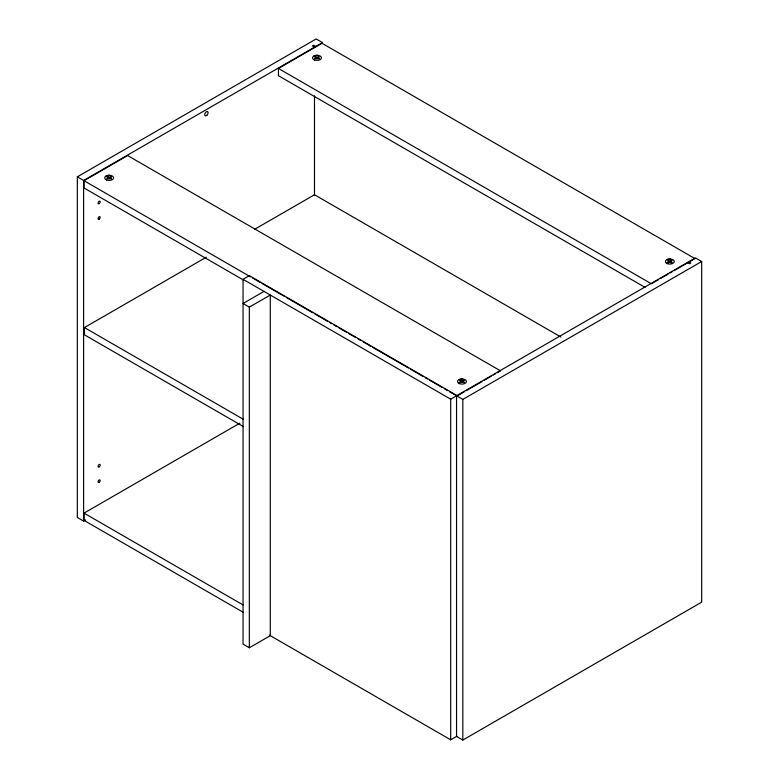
<?xml version="1.0" encoding="UTF-8"?>
<svg xmlns="http://www.w3.org/2000/svg" width="779" height="779" viewBox="0 0 779 779"><rect width="100%" height="100%" fill="white"/><g stroke="black" fill="none" stroke-linecap="round" stroke-linejoin="round"><path stroke-width="1.17" d="M77.325 176.843L316.167 38.95L322.457 42.582L83.606 180.475L77.325 176.843L77.325 517.48L83.606 521.112L85.709 519.895M243.106 279.817L84.025 187.973L84.025 180.718L127.61 155.557L500.546 370.872L497.43 372.664M645.07 287.383L278.454 75.719L278.454 68.464L322.039 43.303L694.975 258.618L674.225 270.595M243.525 426.668L84.444 334.824L84.444 327.57L206.299 257.216M254.616 229.318L314.492 194.75L561.007 337.073M264.003 291.395L243.048 303.498L249.338 307.121L270.284 295.027L270.284 635.664L249.338 647.758L243.048 644.126L243.048 279.301L249.338 275.669L456.961 395.547M243.106 612.226L84.025 520.382L84.025 513.127L239.893 423.143M243.048 279.301L450.681 399.179L695.394 257.888L701.675 261.52L701.675 602.157L462.833 740.05L456.543 736.418L456.543 395.79M456.961 396.034L464.226 391.837M466.3 390.639L481.87 381.652M483.944 380.454L491.208 376.257M493.282 375.059L495.356 373.862M652.432 283.176L658.654 279.583M660.728 278.385L667.992 274.189M670.067 272.991L672.141 271.793M449.59 391.769L462.833 399.413L701.675 261.52M269.398 635.148L450.681 739.807L456.961 736.174M314.083 55.884L317.316 55.251M106.246 175.869L109.479 175.246M666.902 259.582L670.135 258.949M459.065 379.577L462.298 378.945M313.645 59.506L314.521 59.954A4.46 2.571 0 0 0 321.454 57.997A4.46 2.571 0 0 0 315.057 55.504A4.46 2.571 0 0 0 314.521 59.954M666.473 263.205L667.34 263.653A4.46 2.571 0 0 0 674.273 261.695A4.46 2.571 0 0 0 667.876 259.212A4.46 2.571 0 0 0 667.34 263.653M105.808 179.501L106.684 179.949A4.46 2.571 0 0 0 113.617 177.992A4.46 2.571 0 0 0 107.22 175.499A4.46 2.571 0 0 0 106.684 179.949M458.627 383.2L459.503 383.648A4.46 2.571 0 0 0 466.436 381.691A4.46 2.571 0 0 0 460.038 379.207A4.46 2.571 0 0 0 459.503 383.648M315.748 46.448L313.655 45.24L312.398 45.961L314.492 47.178M688.685 261.763L690.778 262.971L689.522 263.701L687.429 262.484M278.454 68.464L651.39 283.78M84.025 180.718L250.478 276.818M252.591 278.035L259.962 282.29M262.065 283.507L284.189 296.283M286.302 297.5L312.632 312.7M314.745 313.918L327.384 321.221M329.488 322.438L331.601 323.655M333.704 324.862L336.869 326.693M338.972 327.91L346.343 332.166M348.456 333.383L355.828 337.638M357.931 338.855L361.096 340.676M363.199 341.893L370.58 346.158M372.683 347.376L408.508 368.048M410.611 369.265L423.25 376.569M425.363 377.786L427.467 379.003M429.57 380.22L442.219 387.514M444.322 388.731L447.487 390.552M84.444 327.57L243.525 419.414M84.025 513.127L243.106 604.971M462.833 399.413L462.833 740.05M450.681 399.179L450.681 739.807M314.492 95.836L314.492 195.597M249.338 307.121L249.338 647.758M83.606 180.475L83.606 521.112M107.697 176.482L106.859 176.969L108.33 177.816L106.859 178.664L111.485 178.664L110.014 177.816L111.485 176.969L110.637 176.482L109.167 177.33L107.697 176.482M315.534 56.487L314.697 56.974L316.167 57.821L314.697 58.668L319.322 58.668L317.851 57.821L319.322 56.974L318.475 56.487L317.004 57.334L315.534 56.487M460.525 380.181L459.678 380.668L461.149 381.515L459.678 382.362L464.303 382.362L462.833 381.515L464.303 380.668L463.466 380.181L461.996 381.028L460.525 380.181M668.363 260.186L667.515 260.673L668.986 261.52L667.515 262.367L668.363 262.854L669.833 262.007L671.303 262.854L672.141 262.367L670.67 261.52L672.141 260.673L671.303 260.186L669.833 261.033L668.363 260.186M206.815 115.321A2.366 1.373 -60 0 0 207.574 111.65A2.366 1.373 -60 0 0 204.77 114.143A2.366 1.373 -60 0 0 206.815 115.321M99.196 219.133A1.49 0.857 -60 0 0 99.975 216.786A1.49 0.857 -60 0 0 98.164 218.003A1.49 0.857 -60 0 0 99.196 219.133M99.196 203.65A1.49 0.857 -60 0 0 99.975 201.303A1.49 0.857 -60 0 0 98.164 202.521A1.49 0.857 -60 0 0 99.196 203.65M99.196 466.864A1.49 0.857 -60 0 0 99.975 464.518A1.49 0.857 -60 0 0 98.164 465.735A1.49 0.857 -60 0 0 99.196 466.864M99.196 482.347A1.49 0.857 -60 0 0 99.975 480A1.49 0.857 -60 0 0 98.164 481.218A1.49 0.857 -60 0 0 99.196 482.347"/></g></svg>
